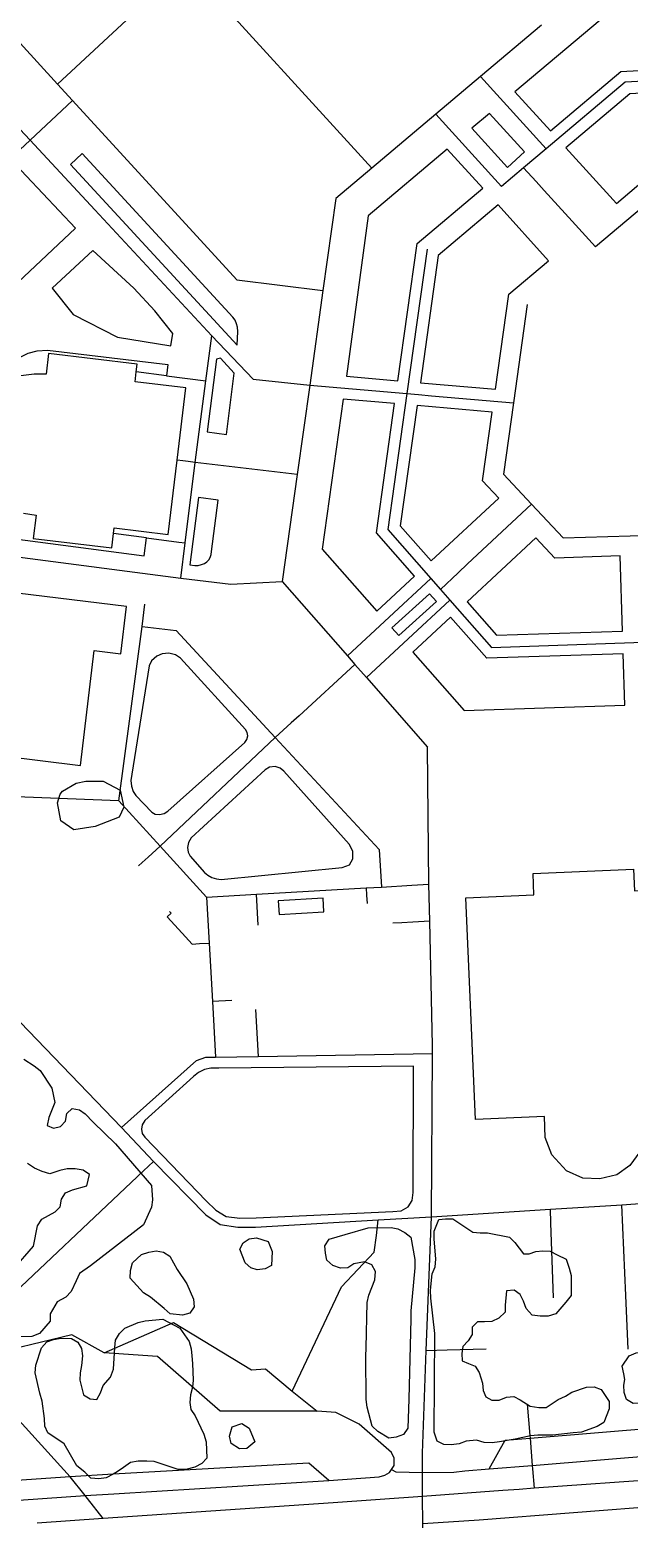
# Model space of a CAD drawing. Header units: metres. Extents: x -2626 to 1483, y -1332 to 1229.
# Drawn here: x -385.6 to -247.5, y -227.6 to 115.2 of the extents above; entities that cross this region are included whole.
import ezdxf

# ---------------------------------------------------------------- set-up
doc = ezdxf.new("R2010")
doc.units = ezdxf.units.M
for name, color, linetype in [('OSM_BUILDING', 8, 'Continuous'), ('OSM_GREEN_EXISTING', 94, 'Continuous'), ('OSM_ROAD_LOCAL', 9, 'Continuous')]:
    doc.layers.add(name, color=color, linetype=linetype)

msp = doc.modelspace()

# ---------------------------------------------------------------- linework, layer by layer
at = {"layer": 'OSM_BUILDING'}
msp.add_lwpolyline([(-387.032, 3.896), (-384.119, 3.484), (-384.757, -1.881), (-366.637, -4.052), (-366.243, -0.768), (-366.093, 0.512), (-353.676, -0.968), (-351.632, 16.108), (-349.637, 32.772), (-361.323, 34.164), (-361.048, 36.468), (-360.841, 38.194), (-381.255, 40.654), (-381.824, 35.889), (-384.55, 35.889), (-387.639, 35.544)], dxfattribs=at)
for points in [[(-370.695, -27.719), (-364.624, -28.453), (-363.311, -17.544), (-388.464, -14.516), (-389.746, -25.147), (-388.596, -25.292), (-391.816, -51.964), (-373.884, -54.124)], [(-266.981, -134.953), (-282.925, -135.632), (-285.101, -84.614), (-269.426, -83.946), (-269.639, -79.003), (-246.517, -78.024), (-246.311, -82.966), (-232.662, -82.388), (-230.486, -133.394), (-243.823, -133.973), (-243.591, -138.86), (-245.017, -143.046), (-247.368, -146.229), (-250.356, -148.333), (-254.264, -149.257), (-258.153, -149.124), (-261.917, -147.42), (-265.331, -143.769), (-266.844, -139.806)]]:
    msp.add_lwpolyline(points, close=True, dxfattribs=at)
at = {"layer": 'OSM_GREEN_EXISTING'}
for points in [[(-265.625, 91.883), (-249.412, 105.564), (-219.664, 107.156), (-220.039, 119.023), (-254.208, 117.42), (-273.803, 100.889)], [(-250.456, 75.185), (-240.653, 83.456), (-218.957, 84.625), (-219.501, 101.946), (-247.386, 100.444), (-262.117, 88.02)], [(-275.516, 83.478), (-271.583, 87.052), (-279.686, 95.935), (-283.744, 92.506)], [(-376.191, 84.191), (-337.777, 42.557), (-337.67, 45.719), (-337.739, 46.699), (-337.927, 47.489), (-338.27, 48.335), (-338.771, 49.047), (-373.471, 86.707)], [(-300.788, 34.398), (-296.349, 65.968), (-281.224, 78.725), (-289.402, 87.731), (-307.653, 72.335), (-312.623, 35.444)], [(-295.586, 33.941), (-278.304, 32.427), (-275.228, 54.291), (-266.05, 62.038), (-277.71, 74.862), (-291.465, 63.263)], [(-361.629, 55.682), (-371.02, 64.409), (-380.411, 55.682), (-375.547, 49.648), (-365.318, 44.45), (-353.076, 42.435), (-352.576, 45.285), (-356.765, 50.483)], [(-341.64, 39.619), (-342.516, 39.374), (-344.704, 22.62), (-340.271, 22.03), (-338.477, 36.179)], [(-296.949, -10.575), (-305.715, -0.623), (-301.525, 29.132), (-313.361, 30.168), (-318.219, -4.364), (-305.652, -18.646)], [(-293.122, -7.035), (-277.554, 7.403), (-281.268, 11.366), (-279.042, 27.162), (-296.33, 28.676), (-300.219, 1.024)], [(-348.712, -7.97), (-347.58, -8.115), (-346.78, -8.104), (-346.023, -7.926), (-345.342, -7.659), (-344.767, -7.303), (-344.316, -6.835), (-343.979, -6.256), (-343.773, -5.611), (-343.679, -4.876), (-342.178, 6.935), (-346.686, 7.525)], [(-249.031, -23.221), (-249.575, -5.9), (-264.649, -6.401), (-268.97, -1.792), (-284.813, -16.475), (-278.029, -24.179)], [(-300.594, -24.234), (-291.916, -16.408), (-293.529, -14.616), (-302.207, -22.453)], [(-248.493, -40.287), (-248.868, -28.431), (-280.318, -29.477), (-288.633, -20.026), (-297.336, -28.097), (-285.519, -41.522)], [(-353.745, -64.677), (-336.057, -48.836), (-335.576, -48.146), (-335.344, -47.322), (-335.469, -46.543), (-335.888, -45.83), (-350.813, -29.466), (-351.976, -28.665), (-353.526, -28.309), (-355.071, -28.464), (-356.327, -29.01), (-357.54, -30.079), (-358.065, -31.225), (-362.092, -56.172), (-362.248, -57.597), (-362.129, -58.933), (-361.736, -60.124), (-361.167, -61.07), (-357.478, -64.888), (-356.684, -65.333), (-355.646, -65.467), (-354.627, -65.2)], [(-348.424, -70.799), (-348.999, -71.857), (-349.206, -73.003), (-349.081, -74.072), (-348.593, -75.04), (-345.279, -78.814), (-344.585, -79.382), (-343.654, -79.927), (-342.535, -80.25), (-341.465, -80.362), (-313.624, -77.634), (-311.898, -77.011), (-311.16, -75.664), (-311.154, -73.838), (-311.992, -72.269), (-327.041, -55.459), (-327.892, -54.769), (-329.042, -54.391), (-330.33, -54.513), (-331.318, -55.159)], [(-363.899, -63.753), (-364.98, -66.068), (-370.514, -68.194), (-375.391, -68.962), (-378.423, -66.903), (-379.18, -62.784), (-378.529, -60.725), (-377.992, -60.068), (-374.847, -58.231), (-372.677, -57.797), (-368.669, -57.797), (-364.768, -59.856)], [(-317.988, -84.725), (-328.329, -85.315), (-328.148, -88.443), (-317.813, -87.853)], [(-359.835, -137.836), (-359.66, -138.871), (-359.078, -139.661), (-344.935, -154.356), (-342.678, -156.46), (-340.321, -157.962), (-337.145, -158.33), (-333.412, -158.241), (-301.969, -156.782), (-300, -156.627), (-298.387, -155.725), (-297.48, -154.278), (-297.236, -152.441), (-297.168, -123.342), (-342.047, -123.787), (-343.829, -123.832), (-345.348, -124.121), (-346.661, -124.811), (-347.837, -125.735), (-359.035, -135.865), (-359.71, -136.845)], [(-310.898, -168.872), (-312.323, -169.796), (-314.005, -169.874), (-315.762, -169.206), (-317.106, -168.026), (-317.438, -166.356), (-317.606, -164.675), (-316.6, -163.161), (-312.911, -162.081), (-307.628, -160.567), (-302.345, -160.478), (-300.756, -160.823), (-299.162, -161.658), (-297.818, -162.749), (-296.899, -167.859), (-296.899, -169.796), (-297.818, -179.681), (-297.818, -181.529), (-298.237, -199.974), (-298.493, -206.687), (-299.493, -208.112), (-301.175, -208.78), (-302.851, -208.947), (-305.364, -207.444), (-306.709, -206.186), (-307.884, -201.822), (-308.047, -200.063), (-308.134, -190.078), (-308.047, -188.152), (-307.884, -177.755), (-307.459, -176.074), (-306.121, -172.556), (-305.952, -170.631), (-306.79, -169.117), (-308.466, -168.36)], [(-263.861, -200.063), (-262.186, -199.306), (-260.673, -198.382), (-257.321, -197.214), (-255.558, -197.125), (-253.964, -197.792), (-253.045, -199.139), (-252.119, -200.564), (-252.119, -202.245), (-253.376, -205.34), (-254.889, -206.264), (-258.491, -207.611), (-260.423, -207.778), (-265.118, -208.279), (-268.557, -208.279), (-270.232, -208.446), (-273.753, -209.203), (-277.36, -209.793), (-279.036, -210.038), (-280.88, -209.96), (-282.643, -209.459), (-285.076, -209.626), (-286.67, -210.294), (-288.514, -210.539), (-290.19, -210.461), (-291.697, -209.626), (-292.453, -207.611), (-292.284, -184.879), (-293.21, -176.753), (-293.291, -174.905), (-292.872, -171.131), (-292.203, -169.54), (-292.034, -167.781), (-292.453, -163.083), (-292.453, -161.324), (-291.365, -158.641), (-289.771, -158.474), (-288.095, -158.474), (-283.481, -161.569), (-281.806, -161.736), (-280.124, -161.736), (-275.097, -162.749), (-273.84, -163.918), (-272.833, -165.265), (-271.827, -166.523), (-270.57, -166.523), (-268.976, -166.022), (-267.381, -165.844), (-265.706, -165.933), (-264.111, -166.768), (-262.017, -167.781), (-261.342, -169.874), (-260.841, -171.554), (-260.841, -176.163), (-262.098, -177.677), (-264.362, -180.36), (-266.125, -180.861), (-267.969, -180.861), (-269.814, -180.694), (-271.239, -179.102), (-271.827, -177.421), (-272.583, -175.907), (-274.003, -174.905), (-275.766, -175.072), (-276.103, -178.345), (-276.103, -179.937), (-277.529, -181.362), (-279.123, -182.119), (-280.799, -182.197), (-282.475, -182.197), (-283.65, -183.455), (-283.65, -185.135), (-284.569, -186.56), (-285.826, -187.907), (-286.082, -189.499), (-285.995, -191.169), (-284.488, -191.759), (-282.975, -192.427), (-282.056, -193.852), (-281.299, -196.29), (-281.13, -197.971), (-280.549, -199.473), (-279.123, -200.23), (-277.441, -200.23), (-275.766, -199.562), (-274.09, -199.395), (-272.583, -200.141), (-270.295, -201.611), (-268.307, -201.911), (-266.625, -201.911)], [(-329.767, -166.022), (-329.849, -169.206), (-331.362, -169.963), (-333.206, -170.208), (-334.632, -169.796), (-335.97, -168.616), (-337.145, -165.51), (-336.389, -164.007), (-335.051, -163.083), (-333.375, -162.827), (-330.686, -163.673)], [(-349.387, -173.48), (-347.88, -176.998), (-347.712, -178.768), (-348.718, -180.193), (-350.394, -180.694), (-353.245, -180.36), (-354.589, -179.102), (-357.772, -176.497), (-359.366, -175.495), (-362.467, -172.133), (-362.386, -170.374), (-361.879, -168.616), (-359.866, -166.69), (-358.109, -166.189), (-356.434, -165.844), (-354.752, -166.189), (-353.326, -167.102), (-351.65, -170.13)], [(-377.648, -210.294), (-381.418, -207.778), (-382.087, -206.186), (-382.174, -204.427), (-382.675, -200.486), (-383.262, -198.638), (-384.35, -193.941), (-384.188, -192.182), (-382.843, -188.152), (-381.668, -186.816), (-380.074, -186.226), (-378.317, -185.97), (-375.966, -186.059), (-374.459, -186.894), (-373.621, -188.319), (-373.452, -190), (-373.621, -192.26), (-373.953, -193.941), (-374.04, -195.622), (-373.202, -198.972), (-371.689, -199.896), (-370.101, -200.063), (-369.257, -198.549), (-368.676, -196.88), (-366.994, -194.943), (-366.243, -193.106), (-365.987, -188.074), (-365.825, -186.393), (-364.899, -184.879), (-363.642, -183.622), (-360.623, -182.364), (-358.947, -181.952), (-354.92, -181.618), (-350.981, -183.622), (-348.887, -186.727), (-348.381, -188.408), (-348.212, -190), (-348.043, -191.759), (-347.962, -195.622), (-348.043, -197.214), (-348.549, -198.972), (-348.718, -200.731), (-348.462, -202.412), (-347.461, -203.837), (-345.448, -208.023), (-344.942, -209.793), (-344.773, -213.566), (-345.948, -214.824), (-347.543, -215.659), (-349.637, -216.16), (-351.4, -216.16), (-356.934, -214.312), (-358.609, -214.234), (-360.623, -214.234), (-362.386, -214.568), (-363.98, -215.737), (-365.406, -216.75), (-366.343, -217.273), (-368, -218.086), (-369.676, -218.342), (-371.527, -218.175), (-372.865, -216.828), (-374.709, -215.325)], [(-248.518, -195.455), (-248.768, -194.197), (-249.1, -192.427), (-247.511, -190), (-245.917, -189.332), (-244.241, -189.165), (-242.56, -189.499), (-241.053, -190.423), (-239.627, -191.514), (-238.283, -195.199), (-238.789, -196.88), (-241.053, -197.625), (-242.397, -198.716), (-243.485, -199.974), (-244.91, -200.898), (-246.586, -200.987), (-248.093, -200.063), (-248.681, -198.472), (-248.768, -196.791)], [(-335.051, -206.687), (-333.706, -209.793), (-335.551, -211.385), (-337.226, -211.463), (-339.158, -210.205), (-339.577, -208.535), (-338.908, -206.353), (-336.726, -205.596)]]:
    msp.add_lwpolyline(points, close=True, dxfattribs=at)
for points in [[(-386.951, -121.739), (-384.519, -123.253), (-383.181, -124.344), (-380.499, -128.452), (-379.824, -131.724), (-381.168, -135.164), (-381.587, -137.001), (-380.074, -137.591), (-378.486, -137.257), (-377.31, -135.999), (-377.06, -134.24), (-375.797, -133.06), (-374.121, -133.394), (-372.783, -134.318), (-370.939, -136.244), (-365.825, -141.198), (-357.521, -150.838), (-357.271, -154.111), (-357.521, -155.792), (-359.366, -159.899), (-371.608, -169.284), (-374.121, -171.054), (-374.878, -172.723), (-376.053, -175.239), (-377.223, -176.497), (-379.236, -177.588), (-380.83, -180.36), (-380.83, -182.03), (-383.344, -184.879), (-385.107, -185.558), (-387.62, -185.636)], [(-389.215, -169.963), (-384.688, -164.764), (-383.769, -160.066), (-382.762, -158.552), (-381.249, -157.717), (-379.742, -156.871), (-378.567, -155.703), (-378.229, -153.944), (-377.31, -152.519), (-375.716, -151.851), (-372.446, -150.927), (-371.777, -148.322), (-373.284, -147.32), (-375.128, -146.986), (-376.972, -146.986), (-378.648, -147.398), (-380.918, -148.155), (-382.675, -147.565), (-384.438, -146.819), (-386.113, -145.728)]]:
    msp.add_lwpolyline(points, dxfattribs=at)
at = {"layer": 'OSM_ROAD_LOCAL'}
for points in [[(-597.161, 340.293), (-595.473, 338.456), (-555.127, 294.485), (-524.69, 261.311), (-499.575, 233.927), (-495.073, 229.018), (-479.836, 212.42), (-465.399, 196.679), (-463.692, 194.809), (-449.637, 179.492), (-447.343, 176.998), (-416.931, 143.847), (-397.799, 122.986), (-396.467, 121.539), (-379.173, 102.681), (-375.728, 98.93), (-337.877, 57.663), (-318.032, 55.148)], [(-306.759, 83.312), (-349.543, 130.177), (-368.125, 150.537), (-386.945, 171.154), (-417.3, 204.405), (-448.368, 238.435), (-477.923, 270.807), (-508.015, 303.78), (-525.128, 322.559)], [(-510.904, 223.53), (-506.377, 218.598), (-491.172, 202.023), (-475.022, 184.423), (-459.497, 170.163), (-445.379, 154.834), (-426.997, 134.852), (-406.252, 112.321), (-388.971, 93.508), (-385.476, 89.746), (-370.614, 73.76), (-343.666, 44.773), (-334.088, 34.798), (-321.089, 33.418)], [(-379.173, 102.681), (-349.543, 130.177)], [(-267.688, 116.262), (-281.756, 104.395), (-292.003, 95.757), (-306.759, 83.312), (-315.062, 76.31), (-318.032, 55.148), (-321.089, 33.418), (-323.984, 12.802), (-327.441, -11.833), (-312.373, -28.943), (-310.673, -30.88), (-307.99, -33.93), (-293.929, -49.905)], [(-294.029, 64.688), (-298.699, 31.459), (-303.101, 0.167), (-293.154, -11.143), (-290.978, -13.614), (-288.777, -16.108), (-279.23, -26.962), (-246.467, -25.871), (-212.611, -24.757), (-196.092, -9.752), (-191.009, -5.132), (-186.176, -0.735), (-168.251, 15.54), (-163.868, 48.435), (-159.741, 79.426), (-171.833, 92.317), (-174.078, 94.711), (-176.366, 97.149), (-185.169, 106.533), (-216.919, 104.83), (-248.449, 103.126), (-266.644, 87.787), (-271.814, 83.423), (-276.897, 79.137)], [(-281.756, 104.395), (-266.644, 87.787)], [(-415.406, 46.142), (-408.115, 38.416), (-375.066, 69.552), (-390.04, 85.438), (-405.208, 101.523), (-411.398, 95.712)], [(-375.728, 98.93), (-385.476, 89.746), (-387.82, 87.531)], [(-292.003, 95.757), (-282.956, 85.794), (-276.897, 79.137)], [(-271.814, 83.423), (-268.919, 80.239)], [(-270.964, 51.942), (-274.146, 29.299), (-276.454, 12.891), (-270.007, 5.989), (-262.736, -1.792), (-247.243, -1.269), (-222.471, -0.456), (-207.559, 13.091), (-191.459, 27.707), (-188.414, 50.595), (-186.332, 66.191), (-195.273, 75.04), (-201.313, 81.018), (-216.143, 80.217), (-238.883, 78.992), (-255.246, 65.2)], [(-268.919, 80.239), (-267.063, 78.191)], [(-267.063, 78.191), (-260.654, 71.144), (-255.246, 65.2)], [(-350.731, -11.021), (-349.75, -2.939), (-347.486, 15.607), (-345.029, 34.364), (-343.666, 44.773)], [(-411.61, 17.288), (-409.135, 19.681), (-389.921, 38.238), (-387.902, 39.786), (-385.951, 40.754), (-383.838, 41.288), (-381.449, 41.422), (-353.726, 38.105), (-354.064, 35.544), (-345.029, 34.364)], [(-354.064, 35.544), (-361.048, 36.468)], [(-321.089, 33.418), (-298.699, 31.459), (-296.042, 31.225)], [(-296.042, 31.225), (-293.004, 30.958)], [(-293.004, 30.958), (-274.146, 29.299)], [(-350.325, 15.952), (-351.632, 16.108)], [(-349.056, 15.796), (-350.325, 15.952)], [(-323.984, 12.802), (-347.486, 15.607), (-349.056, 15.796)], [(-284.725, -7.759), (-270.007, 5.989)], [(-435.963, 0.579), (-417.037, -1.904), (-399.744, -4.174), (-388.971, -6.045), (-350.731, -11.021), (-339.246, -12.401), (-327.441, -11.833)], [(-399.525, -0.612), (-359.247, -5.922), (-358.697, -1.759), (-351.257, -2.738), (-349.75, -2.939)], [(-358.697, -1.759), (-366.243, -0.768)], [(-290.978, -13.614), (-286.87, -9.774)], [(-286.87, -9.774), (-284.725, -7.759)], [(-312.373, -28.943), (-293.154, -11.143)], [(-344.873, -84.425), (-355.533, -72.692), (-365.074, -62.306), (-359.647, -22.197), (-359.047, -17.01)], [(-307.99, -33.93), (-288.777, -16.108)], [(-359.647, -22.197), (-351.876, -23.088), (-329.017, -47.745), (-305.077, -73.471), (-304.545, -82.12)], [(-323.521, -42.691), (-310.673, -30.88)], [(-355.533, -72.692), (-329.017, -47.745), (-325.341, -44.361)], [(-323.521, -42.691), (-325.341, -44.361)], [(-295.079, -222.427), (-295.111, -216.85), (-295.136, -212.398), (-294.241, -188.776), (-293.004, -158.04), (-292.803, -120.459), (-292.816, -118.633), (-293.435, -89.991), (-293.616, -81.497), (-293.929, -49.905)], [(-442.259, -56.717), (-364.455, -137.457), (-357.046, -145.272), (-345.023, -157.584), (-341.678, -159.788), (-337.645, -160.434), (-333.55, -160.389), (-305.283, -158.753), (-293.004, -158.04)], [(-365.074, -62.306), (-392.685, -61.203)], [(-358.284, -75.23), (-359.66, -76.488)], [(-355.533, -72.692), (-358.284, -75.23)], [(-359.66, -76.488), (-360.491, -77.256)], [(-302.257, -212.264), (-309.685, -205.774), (-315.087, -203.047), (-319.37, -202.746), (-341.716, -202.735), (-356.14, -190.145), (-368.457, -189.299), (-375.853, -185.225), (-389.865, -188.564), (-392.116, -187.451), (-394.685, -180.716), (-402.895, -154.311), (-390.403, -146.886), (-390.853, -137.647), (-398.524, -136.756), (-410.51, -136.5), (-416.162, -122.641), (-419.288, -114.448), (-444.81, -104.807), (-449.875, -96.046), (-458.403, -92.885), (-466.594, -83.256), (-468.601, -80.762)], [(-344.873, -84.425), (-333.356, -83.768), (-308.084, -82.332), (-304.545, -82.12), (-297.574, -81.731), (-293.616, -81.497)], [(-344.873, -84.425), (-344.273, -95.022), (-343.504, -108.459), (-342.772, -121.271)], [(-332.95, -90.87), (-333.356, -83.768)], [(-308.084, -82.332), (-307.99, -84.013)], [(-307.99, -84.013), (-307.884, -85.883)], [(-353.883, -88.967), (-353.013, -88.165), (-353.37, -87.787)], [(-350.431, -92.729), (-353.883, -88.967)], [(-299.875, -90.347), (-301.944, -90.469)], [(-293.435, -89.991), (-297.355, -90.202), (-299.875, -90.347)], [(-350.431, -92.729), (-348.124, -95.245), (-346.492, -95.145), (-344.273, -95.022)], [(-293.004, -158.04), (-265.631, -156.259), (-249.175, -155.302), (-235.713, -154.3), (-233.525, -153.999), (-231.643, -153.387), (-230.174, -152.285), (-228.498, -150.983), (-222.615, -145.751), (-209.947, -134.496), (-175.616, -104.173)], [(-339.033, -108.203), (-343.504, -108.459)], [(-333.581, -110.306), (-332.962, -121.116)], [(-364.455, -137.457), (-347.18, -122.028), (-345.029, -121.316)], [(-345.029, -121.316), (-342.772, -121.271), (-332.962, -121.116), (-292.803, -120.459)], [(-357.046, -145.272), (-359.391, -147.476), (-394.685, -180.716), (-402.807, -188.631), (-424.497, -210.706), (-428.711, -221.492)], [(-368.651, -227.426), (-372.252, -222.895), (-372.802, -222.205), (-376.241, -217.863), (-402.807, -188.631), (-430.73, -156.972)], [(-264.943, -176.675), (-265.524, -159.387), (-265.631, -156.259)], [(-247.737, -188.453), (-248.268, -176.141), (-249.175, -155.302)], [(-325.147, -198.193), (-313.749, -174.148), (-306.202, -166.189), (-305.721, -162.293), (-305.283, -158.753)], [(-519.282, -176.675), (-514.693, -181.484), (-513.242, -183.054), (-487.183, -211.986), (-483.043, -216.082), (-479.192, -219.5), (-474.328, -222.773), (-469.151, -225.155), (-463.111, -226.602), (-457.415, -227.147), (-450.663, -227.17), (-444.279, -227.014), (-438.514, -226.646), (-432.887, -226.357), (-372.802, -222.205), (-366.237, -221.748), (-316.65, -218.698)], [(-316.65, -218.698), (-321.289, -214.758), (-366.343, -217.273), (-376.241, -217.863), (-428.711, -221.492), (-433.244, -221.804), (-438.958, -222.149), (-444.492, -222.472), (-450.694, -222.672), (-457.102, -222.606), (-462.361, -222.082), (-467.569, -220.858), (-468.682, -220.346), (-472.083, -218.776), (-476.403, -215.882), (-479.924, -212.754), (-483.888, -208.824), (-512.823, -177.633)], [(-368.457, -189.299), (-352.426, -182.33), (-334.463, -193.273), (-331.274, -193.017), (-325.147, -198.193), (-319.37, -202.746)], [(-294.241, -188.776), (-289.39, -188.642), (-280.449, -188.442)], [(-270.983, -201.132), (-270.389, -208.39), (-270.339, -208.947), (-269.826, -215.236), (-269.764, -216.027), (-269.395, -220.513)], [(-279.724, -216.038), (-276.097, -209.414), (-270.339, -208.947), (-239.784, -206.442), (-235.519, -206.119), (-230.743, -205.83), (-225.841, -205.897), (-220.945, -206.197), (-216.012, -207.143), (-211.192, -208.613), (-206.077, -210.739), (-201.375, -212.887), (-153.908, -237.155)], [(-316.65, -218.698), (-305.071, -217.886), (-303.814, -217.485), (-302.701, -216.85), (-302.263, -216.205), (-301.632, -215.281), (-301.632, -213.589), (-302.257, -212.264)], [(-287.87, -216.772), (-285.326, -216.483), (-279.724, -216.038), (-269.826, -215.236), (-239.29, -212.743), (-235.088, -212.42), (-230.593, -212.153), (-226.185, -212.219), (-221.933, -212.62), (-217.613, -213.489), (-213.417, -214.724), (-208.847, -216.717), (-204.508, -218.899), (-157.196, -243.489), (-134.869, -255.089), (-133.35, -255.857), (-131.105, -257.003), (-125.109, -259.998), (-121.283, -262.002), (-111.911, -267.078), (-107.528, -268.725)], [(-238.889, -218.353), (-269.395, -220.513), (-272.877, -220.758), (-276.616, -221.025), (-295.079, -222.427), (-315.675, -223.819), (-368.651, -227.426), (-383.85, -228.539)], [(-302.263, -216.205), (-301.282, -216.739), (-295.111, -216.85), (-287.87, -216.772)], [(-297.23, -306.563), (-296.424, -286.381), (-295.529, -255.189), (-295.448, -252.372), (-294.929, -234.394), (-295.004, -228.672), (-295.079, -222.427)], [(-238.583, -224.476), (-282.074, -227.826), (-295.004, -228.672)]]:
    msp.add_lwpolyline(points, dxfattribs=at)

doc.saveas('drawing.dxf')
